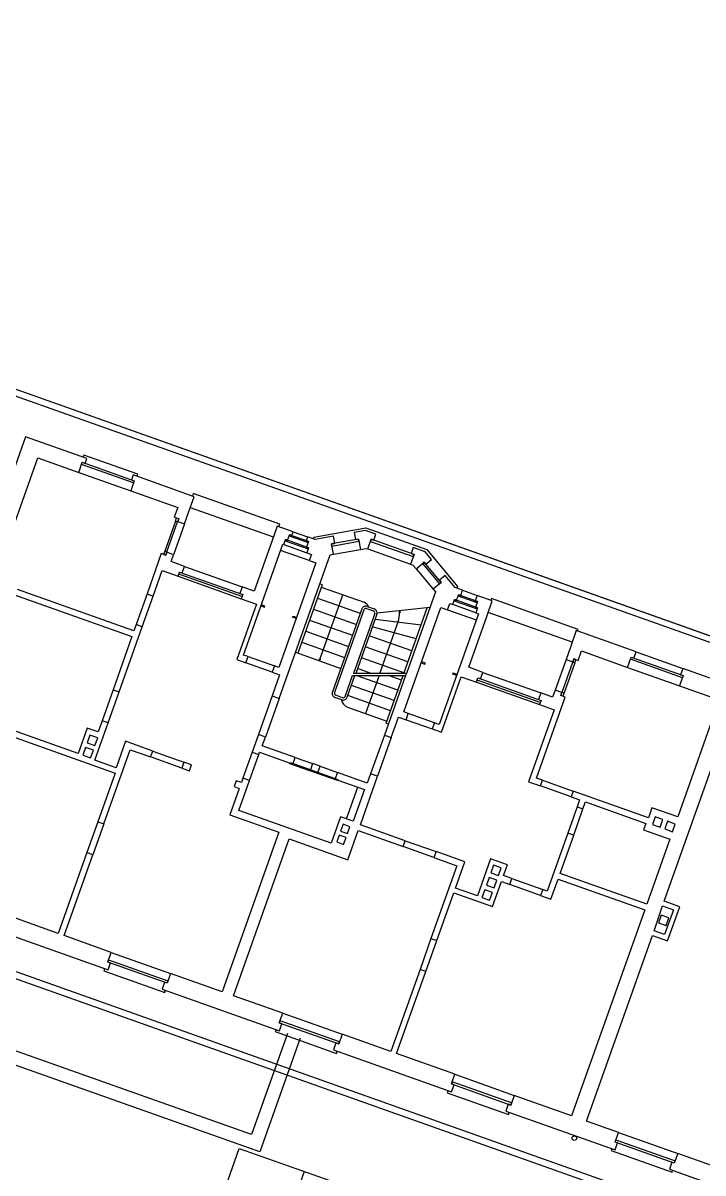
# Model space of a CAD drawing. Header units: metres. Extents: x 2681598 to 2681800, y 1249481 to 1249590.
# Drawn here: x 2681763.83 to 2681780.47, y 1249524.45 to 1249552.59 of the extents above; entities that cross this region are included whole.
import ezdxf

# ---------------------------------------------------------------- set-up
doc = ezdxf.new("R2010")
doc.units = ezdxf.units.M
doc.layers.add('flaeche', color=7, linetype='Continuous', true_color=0xffffff)
doc.layers.add('linien', color=7, linetype='Continuous', true_color=0x000000)

msp = doc.modelspace()

# ---------------------------------------------------------------- linework, layer by layer
at = {"layer": 'flaeche'}
msp.add_lwpolyline([(2681733.121, 1249552.588), (2681762.903, 1249542.058), (2681763.426, 1249543.536), (2681763.373, 1249543.555), (2681763.426, 1249543.706), (2681799.534, 1249530.89), (2681798.603, 1249528.269), (2681798.754, 1249528.215), (2681797.885, 1249525.767), (2681797.957, 1249525.547), (2681797.137, 1249523.236), (2681796.945, 1249523.119), (2681796.062, 1249520.63), (2681795.911, 1249520.684), (2681794.988, 1249518.083), (2681785.954, 1249492.164), (2681782.576, 1249481.266), (2681760.287, 1249488.167), (2681751.425, 1249490.911), (2681746.873, 1249492.32), (2681740.641, 1249494.59)], dxfattribs=at)
at = {"layer": 'linien'}
for p, q in [((2681799.48, 1249530.74), (2681763.373, 1249543.555)), ((2681763.426, 1249543.706), (2681799.534, 1249530.89)), ((2681763.89, 1249542.462), (2681762.315, 1249538.025)), ((2681765.396, 1249541.928), (2681763.89, 1249542.462)), ((2681763.199, 1249539.151), (2681764.19, 1249541.945)), ((2681764.19, 1249541.945), (2681765.194, 1249541.589)), ((2681765.194, 1249541.589), (2681765.282, 1249541.838)), ((2681765.264, 1249541.786), (2681765.282, 1249541.838)), ((2681766.536, 1249541.335), (2681765.264, 1249541.786)), ((2681765.282, 1249541.838), (2681766.554, 1249541.387)), ((2681765.282, 1249541.838), (2681765.355, 1249541.812)), ((2681765.317, 1249542.016), (2681765.298, 1249541.963)), ((2681766.64, 1249541.547), (2681765.317, 1249542.016)), ((2681765.355, 1249541.812), (2681765.396, 1249541.928)), ((2681765.194, 1249541.589), (2681766.466, 1249541.137)), ((2681766.523, 1249541.528), (2681766.482, 1249541.412)), ((2681768.019, 1249540.997), (2681766.523, 1249541.528)), ((2681766.621, 1249541.493), (2681766.64, 1249541.547)), ((2681766.554, 1249541.387), (2681766.466, 1249541.137)), ((2681766.482, 1249541.412), (2681766.554, 1249541.387)), ((2681766.554, 1249541.387), (2681766.536, 1249541.335)), ((2681766.466, 1249541.137), (2681767.616, 1249540.729)), ((2681767.889, 1249540.632), (2681768.019, 1249540.997)), ((2681767.997, 1249541.075), (2681767.975, 1249541.012)), ((2681770.117, 1249540.323), (2681767.997, 1249541.075)), ((2681767.616, 1249540.729), (2681767.534, 1249540.498)), ((2681767.925, 1249540.733), (2681769.957, 1249540.012)), ((2681767.562, 1249540.398), (2681767.301, 1249539.663)), ((2681767.353, 1249539.645), (2681767.614, 1249540.38)), ((2681767.534, 1249540.498), (2681767.642, 1249540.46)), ((2681767.562, 1249540.398), (2681767.591, 1249540.478)), ((2681767.614, 1249540.38), (2681767.562, 1249540.398)), ((2681767.591, 1249540.478), (2681767.642, 1249540.46)), ((2681767.642, 1249540.46), (2681767.614, 1249540.38)), ((2681767.642, 1249540.46), (2681767.617, 1249540.389)), ((2681767.617, 1249540.389), (2681767.782, 1249540.331)), ((2681767.782, 1249540.331), (2681767.889, 1249540.632)), ((2681767.782, 1249540.331), (2681767.515, 1249539.577)), ((2681770.051, 1249540.276), (2681769.927, 1249539.925)), ((2681770.444, 1249540.136), (2681770.051, 1249540.276)), ((2681770.094, 1249540.26), (2681770.117, 1249540.323)), ((2681770.411, 1249540.045), (2681770.444, 1249540.136)), ((2681770.444, 1249540.136), (2681770.796, 1249540.011)), ((2681770.95, 1249540.009), (2681772.219, 1249540.237)), ((2681772.213, 1249540.168), (2681771.935, 1249540.118)), ((2681771.935, 1249540.118), (2681771.966, 1249539.945)), ((2681772.469, 1249540.077), (2681772.213, 1249540.168)), ((2681772.219, 1249540.237), (2681773.713, 1249539.707)), ((2681769.227, 1249537.122), (2681770.189, 1249539.832)), ((2681769.927, 1249539.925), (2681769.487, 1249538.686)), ((2681770.189, 1249539.832), (2681770.212, 1249539.824)), ((2681770.212, 1249539.824), (2681770.256, 1249539.946)), ((2681770.212, 1249539.824), (2681770.778, 1249539.623)), ((2681770.256, 1249539.946), (2681770.246, 1249539.918)), ((2681770.246, 1249539.918), (2681770.811, 1249539.717)), ((2681770.821, 1249539.746), (2681770.256, 1249539.946)), ((2681770.256, 1249539.946), (2681770.307, 1249539.928)), ((2681770.307, 1249539.928), (2681770.356, 1249540.065)), ((2681770.356, 1249540.065), (2681770.346, 1249540.036)), ((2681770.346, 1249540.036), (2681770.808, 1249539.872)), ((2681770.818, 1249539.901), (2681770.356, 1249540.065)), ((2681770.356, 1249540.065), (2681770.411, 1249540.045)), ((2681770.796, 1249540.011), (2681770.763, 1249539.92)), ((2681770.763, 1249539.92), (2681770.818, 1249539.901)), ((2681770.818, 1249539.901), (2681770.769, 1249539.764)), ((2681770.98, 1249539.946), (2681770.796, 1249540.011)), ((2681770.808, 1249539.872), (2681770.818, 1249539.901)), ((2681770.934, 1249539.962), (2681770.95, 1249540.009)), ((2681771.429, 1249540.027), (2681770.98, 1249539.946)), ((2681772.042, 1249539.959), (2681771.382, 1249539.84)), ((2681771.382, 1249539.84), (2681771.46, 1249539.854)), ((2681771.382, 1249539.84), (2681771.392, 1249539.786)), ((2681771.428, 1249539.588), (2681771.382, 1249539.84)), ((2681771.392, 1249539.786), (2681772.052, 1249539.905)), ((2681771.46, 1249539.854), (2681771.429, 1249540.027)), ((2681771.966, 1249539.945), (2681772.042, 1249539.959)), ((2681772.052, 1249539.905), (2681772.042, 1249539.959)), ((2681772.042, 1249539.959), (2681772.087, 1249539.706)), ((2681772.268, 1249539.717), (2681772.352, 1249539.956)), ((2681772.352, 1249539.956), (2681772.334, 1249539.904)), ((2681772.334, 1249539.904), (2681773.383, 1249539.531)), ((2681773.401, 1249539.583), (2681772.352, 1249539.956)), ((2681772.352, 1249539.956), (2681772.418, 1249539.932)), ((2681772.418, 1249539.932), (2681772.469, 1249540.077)), ((2681767.216, 1249539.603), (2681766.867, 1249538.619)), ((2681767.325, 1249539.565), (2681767.216, 1249539.603)), ((2681767.301, 1249539.663), (2681767.273, 1249539.583)), ((2681767.273, 1249539.583), (2681767.325, 1249539.565)), ((2681767.353, 1249539.645), (2681767.301, 1249539.663)), ((2681767.325, 1249539.565), (2681767.353, 1249539.645)), ((2681767.35, 1249539.635), (2681767.325, 1249539.565)), ((2681767.515, 1249539.577), (2681767.35, 1249539.635)), ((2681767.454, 1249539.407), (2681767.515, 1249539.577)), ((2681770.098, 1249536.061), (2681771.345, 1249539.573)), ((2681770.838, 1249539.432), (2681770.135, 1249539.681)), ((2681770.769, 1249539.764), (2681770.821, 1249539.746)), ((2681770.821, 1249539.746), (2681770.778, 1249539.623)), ((2681770.778, 1249539.623), (2681770.891, 1249539.583)), ((2681770.811, 1249539.717), (2681770.821, 1249539.746)), ((2681770.891, 1249539.583), (2681770.838, 1249539.432)), ((2681771.345, 1249539.573), (2681771.428, 1249539.588)), ((2681771.428, 1249539.588), (2681772.087, 1249539.706)), ((2681772.087, 1249539.706), (2681772.227, 1249539.731)), ((2681772.227, 1249539.731), (2681772.268, 1249539.717)), ((2681772.268, 1249539.717), (2681773.317, 1249539.345)), ((2681773.401, 1249539.583), (2681773.317, 1249539.345)), ((2681773.382, 1249539.753), (2681773.331, 1249539.608)), ((2681773.331, 1249539.608), (2681773.401, 1249539.583)), ((2681773.673, 1249539.649), (2681773.382, 1249539.753)), ((2681773.383, 1249539.531), (2681773.401, 1249539.583)), ((2681773.83, 1249539.461), (2681773.673, 1249539.649)), ((2681773.713, 1249539.707), (2681774.468, 1249538.801)), ((2681767.784, 1249539.29), (2681767.454, 1249539.407)), ((2681767.727, 1249539.13), (2681767.784, 1249539.29)), ((2681767.784, 1249539.29), (2681769.198, 1249538.788)), ((2681770.998, 1249539.375), (2681770.09, 1249536.816)), ((2681770.838, 1249539.432), (2681770.998, 1249539.375)), ((2681773.317, 1249539.345), (2681773.375, 1249539.324)), ((2681773.375, 1249539.324), (2681773.452, 1249539.232)), ((2681773.452, 1249539.232), (2681773.651, 1249539.397)), ((2681773.651, 1249539.397), (2681773.609, 1249539.362)), ((2681773.609, 1249539.362), (2681774.025, 1249538.863)), ((2681774.067, 1249538.898), (2681773.651, 1249539.397)), ((2681773.651, 1249539.397), (2681773.693, 1249539.347)), ((2681773.693, 1249539.347), (2681773.83, 1249539.461)), ((2681767.018, 1249538.566), (2681767.238, 1249539.187)), ((2681767.238, 1249539.187), (2681767.625, 1249539.05)), ((2681767.625, 1249539.05), (2681767.661, 1249539.153)), ((2681767.625, 1249539.05), (2681769.17, 1249538.501)), ((2681767.643, 1249539.102), (2681767.661, 1249539.153)), ((2681769.189, 1249538.553), (2681767.643, 1249539.102)), ((2681767.661, 1249539.153), (2681769.207, 1249538.605)), ((2681767.661, 1249539.153), (2681767.727, 1249539.13)), ((2681773.452, 1249539.232), (2681773.869, 1249538.733)), ((2681774.159, 1249539.067), (2681774.022, 1249538.952)), ((2681774.406, 1249538.771), (2681774.159, 1249539.067)), ((2681763.07, 1249538.788), (2681766.495, 1249537.572)), ((2681766.546, 1249537.714), (2681763.692, 1249538.727)), ((2681769.198, 1249538.788), (2681769.141, 1249538.628)), ((2681769.487, 1249538.686), (2681769.198, 1249538.788)), ((2681771.152, 1249538.842), (2681770.558, 1249537.168)), ((2681771.152, 1249538.842), (2681771.093, 1249538.863)), ((2681771.132, 1249538.785), (2681772.181, 1249538.412)), ((2681774.067, 1249538.898), (2681773.869, 1249538.733)), ((2681773.869, 1249538.733), (2681773.925, 1249538.665)), ((2681774.022, 1249538.952), (2681774.067, 1249538.898)), ((2681774.025, 1249538.863), (2681774.067, 1249538.898)), ((2681774.59, 1249538.706), (2681774.406, 1249538.771)), ((2681774.468, 1249538.801), (2681774.452, 1249538.755)), ((2681774.545, 1249538.578), (2681774.59, 1249538.706)), ((2681774.59, 1249538.706), (2681774.946, 1249538.579)), ((2681766.867, 1249538.619), (2681766.599, 1249537.865)), ((2681766.75, 1249537.812), (2681767.018, 1249538.566)), ((2681766.867, 1249538.619), (2681767.018, 1249538.566)), ((2681769.141, 1249538.628), (2681769.207, 1249538.605)), ((2681769.207, 1249538.605), (2681769.17, 1249538.501)), ((2681769.17, 1249538.501), (2681769.542, 1249538.369)), ((2681769.207, 1249538.605), (2681769.189, 1249538.553)), ((2681771.036, 1249538.515), (2681772.085, 1249538.143)), ((2681771.656, 1249538.599), (2681771.098, 1249537.025)), ((2681773.925, 1249538.665), (2681773.217, 1249536.671)), ((2681774.347, 1249538.356), (2681774.39, 1249538.479)), ((2681774.39, 1249538.479), (2681774.38, 1249538.451)), ((2681774.38, 1249538.451), (2681774.946, 1249538.25)), ((2681774.956, 1249538.278), (2681774.39, 1249538.479)), ((2681774.39, 1249538.479), (2681774.442, 1249538.46)), ((2681774.442, 1249538.46), (2681774.491, 1249538.597)), ((2681774.491, 1249538.597), (2681774.481, 1249538.569)), ((2681774.481, 1249538.569), (2681774.942, 1249538.405)), ((2681774.952, 1249538.433), (2681774.491, 1249538.597)), ((2681774.491, 1249538.597), (2681774.545, 1249538.578)), ((2681774.946, 1249538.579), (2681774.901, 1249538.452)), ((2681774.901, 1249538.452), (2681774.952, 1249538.433)), ((2681774.952, 1249538.433), (2681774.904, 1249538.297)), ((2681774.942, 1249538.405), (2681774.952, 1249538.433)), ((2681775.317, 1249538.448), (2681774.946, 1249538.579)), ((2681775.18, 1249538.061), (2681775.317, 1249538.448)), ((2681775.299, 1249538.503), (2681775.284, 1249538.46)), ((2681777.421, 1249537.75), (2681775.299, 1249538.503)), ((2681769.542, 1249538.369), (2681769.061, 1249537.012)), ((2681769.653, 1249538.322), (2681769.743, 1249538.291)), ((2681769.753, 1249538.319), (2681769.663, 1249538.351)), ((2681769.743, 1249538.291), (2681769.753, 1249538.319)), ((2681770.941, 1249538.246), (2681771.989, 1249537.873)), ((2681772.123, 1249538.249), (2681771.402, 1249536.219)), ((2681772.175, 1249538.231), (2681771.454, 1249536.201)), ((2681772.438, 1249538.139), (2681771.916, 1249536.67)), ((2681772.49, 1249538.12), (2681771.975, 1249536.67)), ((2681772.238, 1249538.261), (2681772.407, 1249538.201)), ((2681772.257, 1249538.313), (2681772.425, 1249538.253)), ((2681773.79, 1249538.285), (2681772.495, 1249538.146)), ((2681773.047, 1249538.205), (2681773.036, 1249538.158)), ((2681773.061, 1249538.159), (2681773.036, 1249538.158)), ((2681773.047, 1249538.205), (2681773.061, 1249538.159)), ((2681773.149, 1249536.671), (2681773.719, 1249538.278)), ((2681773.152, 1249535.729), (2681774.061, 1249538.288)), ((2681774.976, 1249538.133), (2681774.015, 1249535.423)), ((2681774.061, 1249538.288), (2681774.221, 1249538.231)), ((2681774.221, 1249538.231), (2681774.274, 1249538.382)), ((2681774.221, 1249538.231), (2681774.923, 1249537.982)), ((2681774.274, 1249538.382), (2681774.347, 1249538.356)), ((2681774.912, 1249538.156), (2681774.347, 1249538.356)), ((2681774.904, 1249538.297), (2681774.956, 1249538.278)), ((2681774.956, 1249538.278), (2681774.912, 1249538.156)), ((2681774.912, 1249538.156), (2681774.976, 1249538.133)), ((2681774.946, 1249538.25), (2681774.956, 1249538.278)), ((2681777.271, 1249537.435), (2681775.217, 1249538.164)), ((2681766.599, 1249537.865), (2681766.546, 1249537.714)), ((2681766.75, 1249537.812), (2681766.599, 1249537.865)), ((2681770.426, 1249538.048), (2681770.436, 1249538.076)), ((2681770.515, 1249538.016), (2681770.426, 1249538.048)), ((2681770.436, 1249538.076), (2681770.526, 1249538.045)), ((2681770.845, 1249537.976), (2681771.894, 1249537.604)), ((2681772.446, 1249537.999), (2681773.573, 1249537.864)), ((2681772.562, 1249536.67), (2681773.011, 1249537.935)), ((2681774.74, 1249536.821), (2681775.18, 1249538.061)), ((2681766.495, 1249537.572), (2681766.034, 1249536.272)), ((2681766.185, 1249536.218), (2681766.75, 1249537.812)), ((2681770.75, 1249537.707), (2681771.798, 1249537.334)), ((2681773.345, 1249537.223), (2681772.302, 1249537.593)), ((2681773.451, 1249537.521), (2681772.38, 1249537.813)), ((2681777.372, 1249537.719), (2681777.229, 1249537.317)), ((2681778.838, 1249537.198), (2681777.372, 1249537.719)), ((2681777.405, 1249537.707), (2681777.421, 1249537.75)), ((2681770.654, 1249537.437), (2681771.702, 1249537.065)), ((2681773.25, 1249536.955), (2681772.207, 1249537.325)), ((2681777.229, 1249537.317), (2681777.122, 1249537.016)), ((2681769.061, 1249537.012), (2681769.287, 1249536.931)), ((2681769.341, 1249537.082), (2681769.227, 1249537.122)), ((2681769.287, 1249536.931), (2681769.341, 1249537.082)), ((2681769.341, 1249537.082), (2681769.982, 1249536.855)), ((2681770.498, 1249537.189), (2681771.607, 1249536.795)), ((2681771.082, 1249536.981), (2681771.086, 1249537.03)), ((2681771.082, 1249536.981), (2681771.11, 1249537.021)), ((2681771.086, 1249537.03), (2681771.11, 1249537.021)), ((2681773.155, 1249536.687), (2681772.112, 1249537.057)), ((2681777.122, 1249537.016), (2681776.855, 1249536.262)), ((2681777.122, 1249537.016), (2681777.287, 1249536.957)), ((2681777.312, 1249537.028), (2681777.284, 1249536.948)), ((2681777.287, 1249536.957), (2681777.312, 1249537.028)), ((2681777.364, 1249537.01), (2681777.312, 1249537.028)), ((2681777.312, 1249537.028), (2681777.42, 1249536.99)), ((2681777.336, 1249536.929), (2681777.364, 1249537.01)), ((2681777.42, 1249536.99), (2681777.502, 1249537.221)), ((2681777.502, 1249537.221), (2681778.629, 1249536.82)), ((2681778.629, 1249536.82), (2681778.718, 1249537.07)), ((2681778.699, 1249537.018), (2681778.718, 1249537.07)), ((2681779.972, 1249536.566), (2681778.699, 1249537.018)), ((2681778.718, 1249537.07), (2681779.99, 1249536.618)), ((2681778.718, 1249537.07), (2681778.784, 1249537.046)), ((2681778.784, 1249537.046), (2681778.838, 1249537.198)), ((2681778.838, 1249537.198), (2681779.978, 1249536.793)), ((2681769.928, 1249536.704), (2681769.287, 1249536.931)), ((2681769.982, 1249536.855), (2681769.928, 1249536.704)), ((2681770.09, 1249536.816), (2681769.982, 1249536.855)), ((2681772.353, 1249536.67), (2681772.017, 1249536.789)), ((2681773.578, 1249536.929), (2681773.668, 1249536.898)), ((2681773.678, 1249536.926), (2681773.588, 1249536.958)), ((2681773.668, 1249536.898), (2681773.678, 1249536.926)), ((2681775.088, 1249536.698), (2681774.74, 1249536.821)), ((2681777.023, 1249536.213), (2681777.284, 1249536.948)), ((2681777.336, 1249536.929), (2681777.075, 1249536.194)), ((2681777.284, 1249536.948), (2681777.336, 1249536.929)), ((2681778.629, 1249536.82), (2681779.902, 1249536.369)), ((2681779.978, 1249536.793), (2681779.924, 1249536.641)), ((2681782.609, 1249535.86), (2681779.978, 1249536.793)), ((2681769.928, 1249536.704), (2681770.111, 1249536.639)), ((2681770.111, 1249536.639), (2681769.928, 1249536.121)), ((2681771.715, 1249536.108), (2681771.896, 1249536.62)), ((2681771.767, 1249536.09), (2681771.955, 1249536.62)), ((2681771.896, 1249536.62), (2681773.192, 1249536.621)), ((2681773.217, 1249536.671), (2681771.914, 1249536.67)), ((2681773.005, 1249536.258), (2681771.986, 1249536.62)), ((2681772.544, 1249536.62), (2681772.215, 1249535.692)), ((2681773.192, 1249536.621), (2681772.675, 1249535.164)), ((2681772.72, 1249535.453), (2681773.134, 1249536.621)), ((2681773.094, 1249536.508), (2681772.779, 1249536.62)), ((2681773.217, 1249536.671), (2681773.192, 1249536.621)), ((2681774.074, 1249535.232), (2681774.556, 1249536.59)), ((2681774.351, 1249536.655), (2681774.361, 1249536.683)), ((2681774.441, 1249536.623), (2681774.351, 1249536.655)), ((2681774.361, 1249536.683), (2681774.451, 1249536.652)), ((2681774.556, 1249536.59), (2681774.928, 1249536.457)), ((2681774.928, 1249536.457), (2681774.965, 1249536.561)), ((2681774.928, 1249536.457), (2681776.474, 1249535.909)), ((2681774.947, 1249536.509), (2681774.965, 1249536.561)), ((2681776.492, 1249535.961), (2681774.947, 1249536.509)), ((2681774.965, 1249536.561), (2681776.511, 1249536.013)), ((2681774.965, 1249536.561), (2681775.031, 1249536.538)), ((2681775.031, 1249536.538), (2681775.088, 1249536.698)), ((2681775.088, 1249536.698), (2681776.501, 1249536.196)), ((2681779.99, 1249536.618), (2681779.902, 1249536.369)), ((2681779.924, 1249536.641), (2681779.99, 1249536.618)), ((2681779.99, 1249536.618), (2681779.972, 1249536.566)), ((2681766.034, 1249536.272), (2681765.764, 1249535.512)), ((2681765.915, 1249535.459), (2681766.185, 1249536.218)), ((2681766.034, 1249536.272), (2681766.185, 1249536.218)), ((2681772.916, 1249536.007), (2681771.869, 1249536.379)), ((2681776.501, 1249536.196), (2681776.445, 1249536.036)), ((2681776.794, 1249536.092), (2681776.501, 1249536.196)), ((2681776.855, 1249536.262), (2681776.794, 1249536.092)), ((2681777.02, 1249536.203), (2681776.855, 1249536.262)), ((2681776.994, 1249536.133), (2681777.023, 1249536.213)), ((2681776.994, 1249536.133), (2681777.02, 1249536.203)), ((2681777.023, 1249536.213), (2681777.075, 1249536.194)), ((2681777.075, 1249536.194), (2681777.046, 1249536.114)), ((2681779.902, 1249536.369), (2681780.871, 1249536.025)), ((2681769.928, 1249536.121), (2681769.592, 1249535.174)), ((2681770.098, 1249536.061), (2681769.762, 1249535.114)), ((2681769.928, 1249536.121), (2681770.098, 1249536.061)), ((2681771.632, 1249536.026), (2681771.466, 1249536.085)), ((2681771.651, 1249536.078), (2681771.484, 1249536.137)), ((2681772.827, 1249535.756), (2681771.78, 1249536.128)), ((2681776.398, 1249534.111), (2681777.102, 1249536.094)), ((2681776.445, 1249536.036), (2681776.511, 1249536.013)), ((2681776.511, 1249536.013), (2681776.474, 1249535.909)), ((2681776.474, 1249535.909), (2681776.832, 1249535.782)), ((2681776.511, 1249536.013), (2681776.492, 1249535.961)), ((2681777.046, 1249536.114), (2681776.994, 1249536.133)), ((2681777.102, 1249536.094), (2681776.994, 1249536.133)), ((2681779.524, 1249531.097), (2681781.227, 1249535.897)), ((2681780.871, 1249536.025), (2681779.854, 1249533.16)), ((2681761.972, 1249535.695), (2681766.088, 1249534.234)), ((2681765.178, 1249534.715), (2681762.022, 1249535.835)), ((2681771.772, 1249535.849), (2681772.738, 1249535.506)), ((2681772.845, 1249535.104), (2681773.023, 1249535.605)), ((2681773.023, 1249535.605), (2681773.207, 1249535.54)), ((2681773.26, 1249535.691), (2681773.152, 1249535.729)), ((2681773.207, 1249535.54), (2681773.26, 1249535.691)), ((2681773.901, 1249535.464), (2681773.26, 1249535.691)), ((2681776.832, 1249535.782), (2681776.206, 1249534.02)), ((2681765.398, 1249535.335), (2681765.178, 1249534.715)), ((2681765.667, 1249535.239), (2681765.398, 1249535.335)), ((2681765.592, 1249534.549), (2681765.915, 1249535.459)), ((2681765.764, 1249535.512), (2681765.667, 1249535.239)), ((2681765.915, 1249535.459), (2681765.764, 1249535.512)), ((2681772.72, 1249535.453), (2681772.771, 1249535.435)), ((2681773.207, 1249535.54), (2681773.847, 1249535.313)), ((2681773.901, 1249535.464), (2681773.847, 1249535.313)), ((2681773.847, 1249535.313), (2681774.074, 1249535.232)), ((2681774.015, 1249535.423), (2681773.901, 1249535.464)), ((2681765.47, 1249535.163), (2681765.403, 1249534.974)), ((2681765.659, 1249535.096), (2681765.47, 1249535.163)), ((2681765.592, 1249534.907), (2681765.659, 1249535.096)), ((2681769.592, 1249535.174), (2681769.44, 1249534.748)), ((2681769.762, 1249535.114), (2681769.592, 1249535.174)), ((2681769.686, 1249534.901), (2681769.762, 1249535.114)), ((2681772.675, 1249535.164), (2681772.339, 1249534.217)), ((2681772.845, 1249535.104), (2681772.509, 1249534.157)), ((2681772.675, 1249535.164), (2681772.845, 1249535.104)), ((2681765.363, 1249534.861), (2681765.296, 1249534.673)), ((2681765.552, 1249534.794), (2681765.363, 1249534.861)), ((2681765.403, 1249534.974), (2681765.592, 1249534.907)), ((2681765.485, 1249534.606), (2681765.552, 1249534.794)), ((2681765.805, 1249532.989), (2681766.45, 1249534.806)), ((2681766.337, 1249535.01), (2681766.108, 1249534.365)), ((2681767.005, 1249534.773), (2681766.337, 1249535.01)), ((2681766.45, 1249534.806), (2681766.953, 1249534.628)), ((2681766.953, 1249534.628), (2681767.005, 1249534.773)), ((2681767.005, 1249534.773), (2681767.767, 1249534.503)), ((2681769.44, 1249534.748), (2681769.213, 1249534.107)), ((2681769.44, 1249534.748), (2681769.6, 1249534.691)), ((2681770.492, 1249534.615), (2681769.686, 1249534.901)), ((2681765.296, 1249534.673), (2681765.485, 1249534.606)), ((2681766.108, 1249534.365), (2681765.592, 1249534.549)), ((2681767.715, 1249534.357), (2681766.953, 1249534.628)), ((2681767.767, 1249534.503), (2681767.715, 1249534.357)), ((2681767.958, 1249534.435), (2681767.767, 1249534.503)), ((2681769.373, 1249534.05), (2681769.6, 1249534.691)), ((2681769.6, 1249534.691), (2681769.619, 1249534.743)), ((2681769.619, 1249534.743), (2681770.369, 1249534.476)), ((2681770.364, 1249534.462), (2681770.374, 1249534.49)), ((2681771.529, 1249534.048), (2681770.364, 1249534.462)), ((2681770.369, 1249534.476), (2681770.374, 1249534.49)), ((2681770.374, 1249534.49), (2681771.539, 1249534.077)), ((2681770.374, 1249534.49), (2681770.44, 1249534.467)), ((2681770.44, 1249534.467), (2681770.492, 1249534.615)), ((2681770.492, 1249534.615), (2681770.916, 1249534.465)), ((2681770.916, 1249534.465), (2681770.864, 1249534.316)), ((2681771.102, 1249534.399), (2681770.916, 1249534.465)), ((2681766.088, 1249534.234), (2681765.664, 1249533.04)), ((2681767.715, 1249534.357), (2681767.906, 1249534.289)), ((2681767.906, 1249534.289), (2681767.958, 1249534.435)), ((2681770.864, 1249534.316), (2681771.049, 1249534.251)), ((2681771.049, 1249534.251), (2681771.102, 1249534.399)), ((2681771.102, 1249534.399), (2681771.526, 1249534.248)), ((2681771.526, 1249534.248), (2681771.473, 1249534.1)), ((2681772.258, 1249533.988), (2681771.526, 1249534.248)), ((2681772.339, 1249534.217), (2681772.258, 1249533.988)), ((2681772.509, 1249534.157), (2681772.339, 1249534.217)), ((2681769.051, 1249534.047), (2681768.999, 1249533.901)), ((2681768.999, 1249533.901), (2681769.124, 1249533.857)), ((2681769.176, 1249534.003), (2681769.051, 1249534.047)), ((2681769.114, 1249533.321), (2681769.373, 1249534.05)), ((2681769.213, 1249534.107), (2681769.176, 1249534.003)), ((2681769.373, 1249534.05), (2681769.213, 1249534.107)), ((2681771.473, 1249534.1), (2681771.539, 1249534.077)), ((2681771.539, 1249534.077), (2681771.529, 1249534.048)), ((2681771.539, 1249534.077), (2681771.534, 1249534.063)), ((2681771.534, 1249534.063), (2681772.189, 1249533.831)), ((2681772.088, 1249532.969), (2681772.509, 1249534.157)), ((2681776.206, 1249534.02), (2681776.494, 1249533.917)), ((2681776.544, 1249534.059), (2681776.398, 1249534.111)), ((2681776.494, 1249533.917), (2681776.544, 1249534.059)), ((2681777.248, 1249533.65), (2681776.494, 1249533.917)), ((2681776.544, 1249534.059), (2681777.298, 1249533.791)), ((2681769.124, 1249533.857), (2681768.895, 1249533.212)), ((2681771.747, 1249533.114), (2681772.023, 1249533.889)), ((2681772.189, 1249533.831), (2681771.913, 1249533.055)), ((2681777.298, 1249533.791), (2681777.248, 1249533.65)), ((2681777.248, 1249533.65), (2681777.455, 1249533.576)), ((2681779.136, 1249533.139), (2681777.298, 1249533.791)), ((2681777.395, 1249533.407), (2681777.167, 1249532.766)), ((2681777.309, 1249532.716), (2681777.536, 1249533.357)), ((2681777.455, 1249533.576), (2681777.395, 1249533.407)), ((2681777.395, 1249533.407), (2681777.536, 1249533.357)), ((2681777.536, 1249533.357), (2681777.596, 1249533.526)), ((2681777.596, 1249533.526), (2681779.071, 1249533.003)), ((2681779.223, 1249533.384), (2681779.136, 1249533.139)), ((2681779.854, 1249533.16), (2681779.223, 1249533.384)), ((2681768.895, 1249533.212), (2681770.094, 1249532.786)), ((2681771.376, 1249532.519), (2681769.114, 1249533.321)), ((2681771.605, 1249533.164), (2681771.376, 1249532.519)), ((2681771.913, 1249533.055), (2681771.605, 1249533.164)), ((2681779.303, 1249533.161), (2681779.236, 1249532.973)), ((2681779.491, 1249533.094), (2681779.303, 1249533.161)), ((2681779.424, 1249532.906), (2681779.491, 1249533.094)), ((2681765.664, 1249533.04), (2681765.396, 1249532.286)), ((2681765.805, 1249532.989), (2681765.538, 1249532.236)), ((2681765.664, 1249533.04), (2681765.805, 1249532.989)), ((2681770.094, 1249532.786), (2681768.709, 1249528.881)), ((2681771.663, 1249532.98), (2681771.604, 1249532.812)), ((2681771.604, 1249532.812), (2681771.772, 1249532.752)), ((2681771.832, 1249532.92), (2681771.663, 1249532.98)), ((2681771.772, 1249532.752), (2681771.832, 1249532.92)), ((2681771.783, 1249532.109), (2681772.036, 1249532.824)), ((2681772.036, 1249532.824), (2681773.134, 1249532.434)), ((2681773.186, 1249532.579), (2681772.088, 1249532.969)), ((2681779.071, 1249533.003), (2681779.016, 1249532.848)), ((2681779.016, 1249532.848), (2681779.662, 1249532.619)), ((2681779.236, 1249532.973), (2681779.424, 1249532.906)), ((2681779.604, 1249533.054), (2681779.537, 1249532.866)), ((2681779.537, 1249532.866), (2681779.726, 1249532.799)), ((2681779.793, 1249532.987), (2681779.604, 1249533.054)), ((2681779.726, 1249532.799), (2681779.793, 1249532.987)), ((2681768.979, 1249528.785), (2681770.341, 1249532.621)), ((2681770.341, 1249532.621), (2681771.783, 1249532.109)), ((2681771.57, 1249532.717), (2681771.51, 1249532.548)), ((2681771.51, 1249532.548), (2681771.678, 1249532.489)), ((2681771.738, 1249532.657), (2681771.57, 1249532.717)), ((2681771.678, 1249532.489), (2681771.738, 1249532.657)), ((2681773.134, 1249532.434), (2681773.186, 1249532.579)), ((2681773.186, 1249532.579), (2681773.94, 1249532.312)), ((2681777.167, 1249532.766), (2681776.663, 1249531.345)), ((2681776.976, 1249531.778), (2681777.309, 1249532.716)), ((2681777.309, 1249532.716), (2681777.167, 1249532.766)), ((2681779.662, 1249532.619), (2681779.096, 1249531.025)), ((2681765.396, 1249532.286), (2681764.694, 1249530.306)), ((2681764.835, 1249530.256), (2681765.538, 1249532.236)), ((2681765.538, 1249532.236), (2681765.396, 1249532.286)), ((2681773.888, 1249532.166), (2681773.134, 1249532.434)), ((2681773.94, 1249532.312), (2681773.888, 1249532.166)), ((2681774.642, 1249532.063), (2681773.94, 1249532.312)), ((2681769.424, 1249525.385), (2681750.684, 1249532.037)), ((2681774.449, 1249531.967), (2681773.816, 1249530.183)), ((2681773.888, 1249532.166), (2681774.449, 1249531.967)), ((2681774.413, 1249531.419), (2681774.642, 1249532.063)), ((2681775.272, 1249532.134), (2681774.951, 1249531.229)), ((2681775.686, 1249531.986), (2681775.272, 1249532.134)), ((2681775.345, 1249531.98), (2681775.278, 1249531.792)), ((2681775.533, 1249531.913), (2681775.345, 1249531.98)), ((2681775.594, 1249531.725), (2681775.686, 1249531.986)), ((2681775.238, 1249531.679), (2681775.171, 1249531.49)), ((2681775.426, 1249531.612), (2681775.238, 1249531.679)), ((2681775.278, 1249531.792), (2681775.466, 1249531.725)), ((2681775.466, 1249531.725), (2681775.533, 1249531.913)), ((2681775.796, 1249531.653), (2681775.594, 1249531.725)), ((2681775.745, 1249531.507), (2681775.796, 1249531.653)), ((2681775.796, 1249531.653), (2681776.55, 1249531.385)), ((2681779.096, 1249531.025), (2681776.976, 1249531.778)), ((2681769.625, 1249524.964), (2681750.884, 1249531.615)), ((2681774.951, 1249531.229), (2681774.413, 1249531.419)), ((2681775.131, 1249531.377), (2681775.064, 1249531.189)), ((2681775.319, 1249531.31), (2681775.131, 1249531.377)), ((2681775.171, 1249531.49), (2681775.359, 1249531.423)), ((2681775.325, 1249530.969), (2681775.542, 1249531.579)), ((2681775.359, 1249531.423), (2681775.426, 1249531.612)), ((2681775.542, 1249531.579), (2681775.745, 1249531.507)), ((2681776.498, 1249531.24), (2681775.745, 1249531.507)), ((2681776.55, 1249531.385), (2681776.498, 1249531.24)), ((2681776.663, 1249531.345), (2681776.55, 1249531.385)), ((2681776.753, 1249531.15), (2681776.926, 1249531.637)), ((2681776.926, 1249531.637), (2681779.046, 1249530.884)), ((2681773.957, 1249530.133), (2681774.373, 1249531.306)), ((2681774.373, 1249531.306), (2681775.325, 1249530.969)), ((2681775.064, 1249531.189), (2681775.252, 1249531.122)), ((2681775.252, 1249531.122), (2681775.319, 1249531.31)), ((2681776.498, 1249531.24), (2681776.753, 1249531.15)), ((2681779.908, 1249530.956), (2681779.524, 1249531.097)), ((2681758.934, 1249530.879), (2681794.988, 1249518.083)), ((2681795.042, 1249518.234), (2681758.987, 1249531.03)), ((2681764.694, 1249530.306), (2681763.252, 1249530.818)), ((2681779.046, 1249530.884), (2681777.258, 1249525.847)), ((2681779.277, 1249530.376), (2681779.485, 1249530.983)), ((2681779.485, 1249530.983), (2681779.754, 1249530.885)), ((2681779.754, 1249530.885), (2681779.533, 1249530.282)), ((2681779.604, 1249530.128), (2681779.908, 1249530.956)), ((2681779.453, 1249530.759), (2681779.386, 1249530.571)), ((2681779.386, 1249530.571), (2681779.574, 1249530.504)), ((2681779.641, 1249530.692), (2681779.453, 1249530.759)), ((2681779.574, 1249530.504), (2681779.641, 1249530.692)), ((2681763.042, 1249530.436), (2681765.913, 1249529.417)), ((2681765.991, 1249529.846), (2681764.835, 1249530.256)), ((2681777.624, 1249525.715), (2681779.238, 1249530.262)), ((2681779.238, 1249530.262), (2681779.604, 1249530.128)), ((2681779.533, 1249530.282), (2681779.277, 1249530.376)), ((2681773.816, 1249530.183), (2681773.548, 1249529.429)), ((2681773.689, 1249529.379), (2681773.957, 1249530.133)), ((2681773.816, 1249530.183), (2681773.957, 1249530.133)), ((2681765.907, 1249529.61), (2681765.991, 1249529.846)), ((2681765.991, 1249529.846), (2681767.444, 1249529.33)), ((2681765.824, 1249529.449), (2681765.806, 1249529.396)), ((2681765.907, 1249529.61), (2681765.925, 1249529.662)), ((2681767.36, 1249529.095), (2681765.907, 1249529.61)), ((2681765.973, 1249529.587), (2681765.907, 1249529.61)), ((2681765.913, 1249529.417), (2681765.973, 1249529.587)), ((2681765.925, 1249529.662), (2681767.379, 1249529.147)), ((2681773.548, 1249529.429), (2681772.834, 1249527.417)), ((2681773.689, 1249529.379), (2681773.548, 1249529.429)), ((2681765.806, 1249529.396), (2681767.304, 1249528.865)), ((2681767.294, 1249529.118), (2681767.234, 1249528.948)), ((2681767.36, 1249529.095), (2681767.294, 1249529.118)), ((2681767.444, 1249529.33), (2681767.36, 1249529.095)), ((2681767.379, 1249529.147), (2681767.36, 1249529.095)), ((2681768.709, 1249528.881), (2681767.444, 1249529.33)), ((2681772.975, 1249527.367), (2681773.689, 1249529.379)), ((2681767.234, 1249528.948), (2681770.109, 1249527.928)), ((2681767.304, 1249528.865), (2681767.322, 1249528.917)), ((2681770.186, 1249528.357), (2681768.979, 1249528.785)), ((2681770.103, 1249528.121), (2681770.186, 1249528.357)), ((2681770.186, 1249528.357), (2681771.641, 1249527.841)), ((2681770.121, 1249528.173), (2681770.103, 1249528.121)), ((2681770.103, 1249528.121), (2681771.557, 1249527.605)), ((2681770.169, 1249528.098), (2681770.103, 1249528.121)), ((2681770.109, 1249527.928), (2681770.169, 1249528.098)), ((2681771.576, 1249527.657), (2681770.121, 1249528.173)), ((2681770.302, 1249527.859), (2681769.424, 1249525.385)), ((2681770.613, 1249527.749), (2681769.625, 1249524.964)), ((2681770.021, 1249527.959), (2681770.002, 1249527.907)), ((2681770.002, 1249527.907), (2681771.5, 1249527.375)), ((2681771.641, 1249527.841), (2681771.557, 1249527.605)), ((2681772.834, 1249527.417), (2681771.641, 1249527.841)), ((2681771.491, 1249527.628), (2681771.431, 1249527.459)), ((2681771.431, 1249527.459), (2681774.32, 1249526.433)), ((2681771.557, 1249527.605), (2681771.491, 1249527.628)), ((2681771.5, 1249527.375), (2681771.519, 1249527.428)), ((2681771.557, 1249527.605), (2681771.576, 1249527.657)), ((2681774.398, 1249526.862), (2681772.975, 1249527.367)), ((2681774.314, 1249526.627), (2681774.398, 1249526.862)), ((2681774.333, 1249526.678), (2681774.314, 1249526.627)), ((2681774.314, 1249526.627), (2681775.77, 1249526.11)), ((2681774.38, 1249526.603), (2681774.314, 1249526.627)), ((2681774.32, 1249526.433), (2681774.38, 1249526.603)), ((2681775.789, 1249526.162), (2681774.333, 1249526.678)), ((2681774.398, 1249526.862), (2681775.854, 1249526.345)), ((2681774.233, 1249526.464), (2681774.215, 1249526.412)), ((2681774.215, 1249526.412), (2681775.712, 1249525.88)), ((2681775.854, 1249526.345), (2681775.77, 1249526.11)), ((2681777.258, 1249525.847), (2681775.854, 1249526.345)), ((2681775.704, 1249526.133), (2681775.644, 1249525.963)), ((2681775.77, 1249526.11), (2681775.704, 1249526.133)), ((2681775.77, 1249526.11), (2681775.789, 1249526.162)), ((2681775.644, 1249525.963), (2681778.324, 1249525.012)), ((2681775.712, 1249525.88), (2681775.731, 1249525.933)), ((2681778.407, 1249525.437), (2681777.624, 1249525.715)), ((2681778.324, 1249525.203), (2681778.407, 1249525.437)), ((2681778.324, 1249525.203), (2681778.343, 1249525.255)), ((2681779.771, 1249524.69), (2681778.324, 1249525.203)), ((2681778.384, 1249525.182), (2681778.324, 1249525.203)), ((2681778.324, 1249525.012), (2681778.384, 1249525.182)), ((2681778.343, 1249525.255), (2681779.789, 1249524.742)), ((2681778.407, 1249525.437), (2681779.854, 1249524.924)), ((2681761.339, 1249503.12), (2681769.122, 1249525.049)), ((2681769.122, 1249525.049), (2681772.307, 1249523.918)), ((2681778.242, 1249525.041), (2681778.226, 1249524.997)), ((2681778.226, 1249524.997), (2681779.715, 1249524.468)), ((2681779.854, 1249524.924), (2681779.771, 1249524.69)), ((2681780.683, 1249524.63), (2681779.854, 1249524.924)), ((2681779.71, 1249524.712), (2681779.65, 1249524.542)), ((2681779.771, 1249524.69), (2681779.71, 1249524.712)), ((2681779.789, 1249524.742), (2681779.771, 1249524.69)), ((2681770.715, 1249524.484), (2681762.932, 1249502.554)), ((2681779.65, 1249524.542), (2681780.815, 1249524.128)), ((2681779.715, 1249524.468), (2681779.731, 1249524.513))]:
    msp.add_line(p, q, dxfattribs=at)
for points in [[(2681772.288, 1249538.302, 0.234006), (2681772.181, 1249538.412)], [(2681772.257, 1249538.313, 0.414214), (2681772.123, 1249538.249)], [(2681772.238, 1249538.261, 0.414214), (2681772.175, 1249538.231)], [(2681772.437, 1249538.138, 0.414214), (2681772.407, 1249538.201)], [(2681772.489, 1249538.119, 0.414214), (2681772.425, 1249538.253)], [(2681773.011, 1249537.935, 0.086637), (2681773.049, 1249538.159)], [(2681771.402, 1249536.219, 0.414214), (2681771.466, 1249536.085)], [(2681771.454, 1249536.201, 0.414214), (2681771.484, 1249536.137)], [(2681771.624, 1249536.029, 0.278431), (2681771.772, 1249535.849)], [(2681771.632, 1249536.026, 0.414214), (2681771.767, 1249536.09)], [(2681771.651, 1249536.078, 0.414214), (2681771.715, 1249536.108)]]:
    msp.add_lwpolyline(points, format="xyb", dxfattribs=at)
msp.add_circle((2681777.323, 1249525.3), 0.055, dxfattribs=at)

doc.saveas('drawing.dxf')
